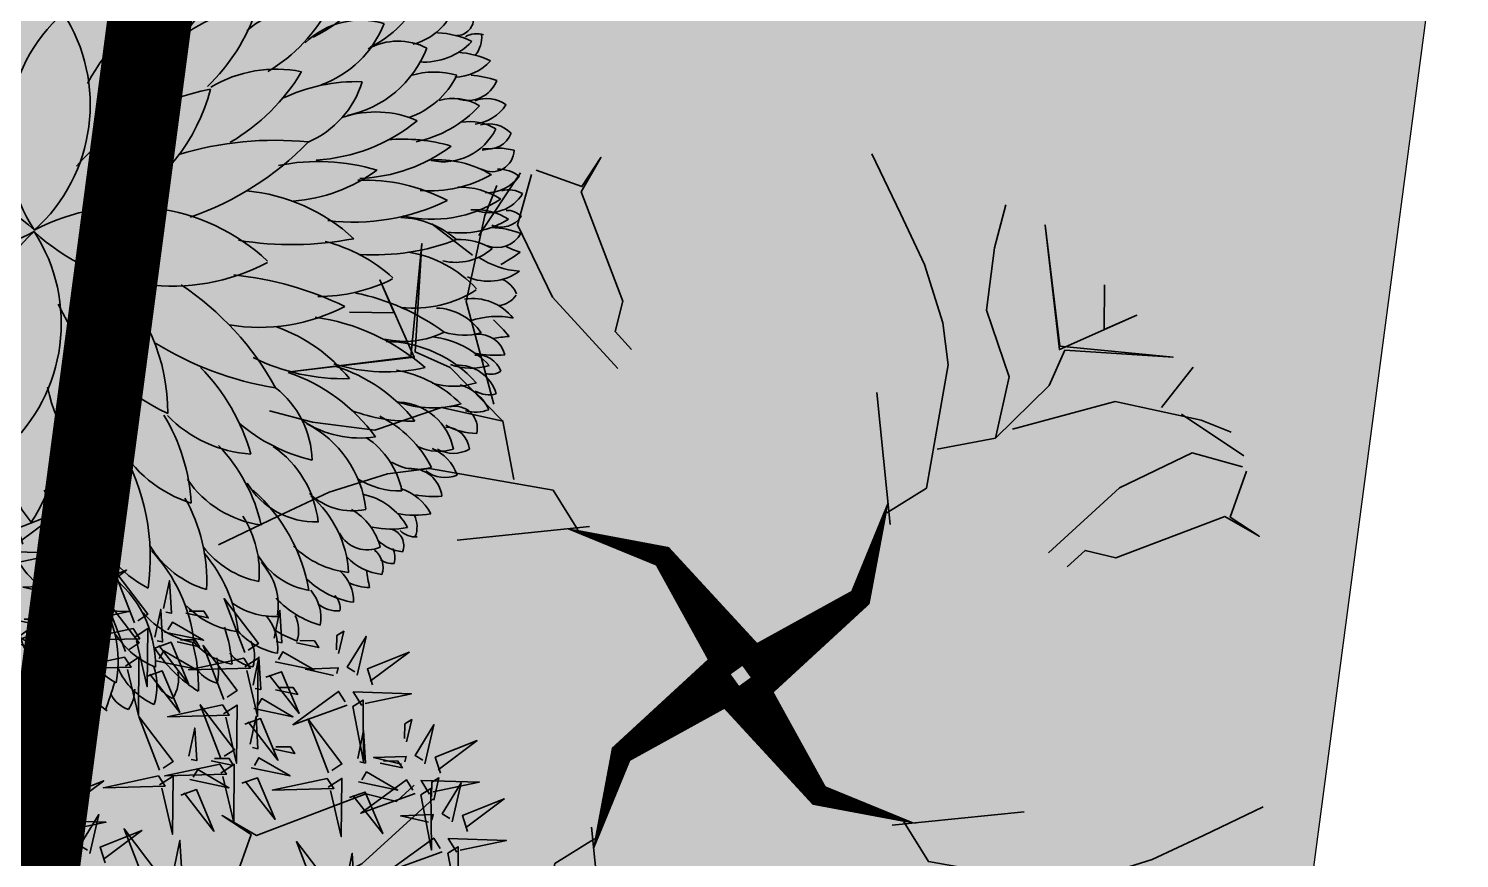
# Model space of a CAD drawing. Header units: millimetres. Extents: x -179928 to 528275, y -469666 to 511935.
# Drawn here: x 112381 to 113060, y 91441 to 91835 of the extents above; entities that cross this region are included whole.
import ezdxf

# ---------------------------------------------------------------- set-up
doc = ezdxf.new("R2010")
doc.units = ezdxf.units.MM
doc.linetypes.add('DASHED', pattern=[0.75, 0.5, -0.25])
doc.layers.add('ad-Elevation 10', color=8, linetype='Continuous')
doc.layers.add('ad-Secondary Roof', color=6, linetype='Continuous')
doc.layers.add('ad-Landscape', color=94, linetype='Continuous', lineweight=35)
doc.layers.add('ad-Landscape 2', color=7, linetype='Continuous', lineweight=35, true_color=0x264c00)

# ---------------------------------------------------------------- blocks, each defined once
blk = doc.blocks.new('1625E_Roof Plan')
at = {"layer": 'ad-Secondary Roof', "linetype": 'DASHED', "ltscale": 2, "const_width": 40}
for points in [[(13950, 5195), (13188.77, 1425), (13950, -2345)], [(12570, 5195), (10022.5, 1425), (12570, -2345), (13950, -2345), (13950, 5195)]]:
    blk.add_lwpolyline(points, close=True, dxfattribs=at)
blk = doc.blocks.new('A$C06C421F0')
at = {"layer": 'ad-Landscape'}
for points in [[(359.91, 366.46, 35.98, 14.39, 0), (421.22, 431.54, 14.39, 0.72, 0), (487.37, 441.94, 0, 0, 0), (448, 441.94, 0, 0, 0), (472.53, 524.19, 0, 0, 0), (467.69, 541.37, 0, 0, 0), (379.6, 599.67, 0, 0, 0), (404.12, 579.33, 0, 0, 0), (359.91, 575.71, 0, 0, 0), (404.12, 579.33, 0, 0, 0), (467.69, 541.37, 0, 0, 0), (433.48, 648.03, 0, 0, 0), (482.53, 692.32, 0, 0, 0), (430.9, 648.03, 0, 0, 0), (418.64, 692.32, 0, 0, 0), (426.06, 713.11, 0, 0, 0), (413.8, 692.32, 0, 0, 0), (372.17, 716.27, 0, 0, 0), (413.8, 692.32, 0, 0, 0), (323.13, 719.89, 0, 0, 0)], [(353.42, 359.91, 35.98, 14.39, 0), (288.34, 421.22, 14.39, 0.72, 0), (277.95, 487.37, 0, 0, 0), (277.95, 448, 0, 0, 0), (195.69, 472.53, 0, 0, 0), (178.52, 467.69, 0, 0, 0), (120.22, 379.6, 0, 0, 0), (140.56, 404.12, 0, 0, 0), (144.17, 359.91, 0, 0, 0), (140.56, 404.12, 0, 0, 0), (178.52, 467.69, 0, 0, 0), (71.86, 433.48, 0, 0, 0), (27.57, 482.53, 0, 0, 0), (71.86, 430.9, 0, 0, 0), (27.57, 418.64, 0, 0, 0), (6.78, 426.06, 0, 0, 0), (27.57, 413.8, 0, 0, 0), (3.62, 372.17, 0, 0, 0), (27.57, 413.8, 0, 0, 0), (0, 323.13, 0, 0, 0)], [(366.46, 359.97, 35.98, 14.39, 0), (431.54, 298.66, 14.39, 0.72, 0), (441.94, 232.52, 0, 0, 0), (441.94, 271.88, 0, 0, 0), (524.19, 247.36, 0, 0, 0), (541.37, 252.2, 0, 0, 0), (599.67, 340.29, 0, 0, 0), (579.33, 315.77, 0, 0, 0), (575.71, 359.97, 0, 0, 0), (579.33, 315.77, 0, 0, 0), (541.37, 252.2, 0, 0, 0), (648.03, 286.4, 0, 0, 0), (692.32, 237.36, 0, 0, 0), (648.03, 288.98, 0, 0, 0), (692.32, 301.25, 0, 0, 0), (713.11, 293.82, 0, 0, 0), (692.32, 306.09, 0, 0, 0), (716.27, 347.71, 0, 0, 0), (692.32, 306.09, 0, 0, 0), (719.89, 396.76, 0, 0, 0)], [(359.97, 353.42, 35.98, 14.39, 0), (298.66, 288.34, 14.39, 0.72, 0), (232.52, 277.95, 0, 0, 0), (271.88, 277.95, 0, 0, 0), (247.36, 195.69, 0, 0, 0), (252.2, 178.52, 0, 0, 0), (340.29, 120.22, 0, 0, 0), (315.77, 140.56, 0, 0, 0), (359.97, 144.17, 0, 0, 0), (315.77, 140.56, 0, 0, 0), (252.2, 178.52, 0, 0, 0), (286.4, 71.86, 0, 0, 0), (237.36, 27.57, 0, 0, 0), (288.98, 71.86, 0, 0, 0), (301.25, 27.57, 0, 0, 0), (293.82, 6.78, 0, 0, 0), (306.09, 27.57, 0, 0, 0), (347.71, 3.62, 0, 0, 0), (306.09, 27.57, 0, 0, 0), (396.76, 0, 0, 0, 0)]]:
    blk.add_lwpolyline(points, format="xyseb", dxfattribs=at)
for points in [[(277.95, 479.95), (253.99, 499.63), (250.38, 582.88), (257.61, 609.99), (274.78, 646.77), (295.12, 678.39), (319.07, 715.18)], [(250.38, 526.41), (212.87, 538.67), (209.25, 580.3), (230.04, 622.25), (230.04, 663.87), (226.43, 693.24)], [(460.26, 565.32), (472.53, 575.71), (470.27, 596.5), (507.05, 664.75), (497.05, 689.15), (507.05, 668.36), (538.67, 675.14)], [(212.87, 538.67), (182.13, 578.04), (174.9, 602.56), (103.04, 607.4), (178.52, 604.82), (198.86, 683.23), (178.52, 602.56), (130.61, 631.93), (150.95, 619.67), (154.57, 649.03)], [(467.69, 551.76), (516.73, 592.89), (546.1, 637.63), (541.26, 671.98)], [(570.62, 627.24), (548.68, 671.98)], [(546.1, 517.41), (573.2, 582.49), (568.36, 640.79), (563.2, 661.58)], [(573.2, 613.68), (602.56, 630.85)], [(538.67, 507.02), (578.04, 537.75), (602.56, 544.98), (607.4, 616.84), (604.82, 541.37), (683.23, 521.03), (602.56, 541.37), (631.93, 589.27), (619.67, 568.94), (649.03, 565.32)], [(106.21, 573.2), (89.03, 602.56)], [(92.65, 570.62), (47.91, 548.68)], [(202.47, 546.1), (137.39, 573.2), (79.09, 568.36), (58.3, 563.2)], [(274.78, 472.53), (295.12, 558.36)], [(168.12, 467.69), (127, 516.73), (82.25, 546.1), (47.91, 541.26)], [(154.57, 460.26), (144.17, 472.53), (123.38, 470.27), (55.14, 507.05), (30.73, 497.05), (51.52, 507.05), (44.74, 538.67)], [(526.41, 469.51), (538.67, 507.02), (580.3, 510.63), (622.25, 489.84), (663.87, 489.84), (693.24, 493.46)], [(479.95, 441.94), (499.63, 465.89), (582.88, 469.51), (609.99, 462.28), (646.77, 445.1), (678.39, 424.76), (715.18, 400.81)], [(472.53, 445.1), (558.36, 424.76)], [(239.94, 277.95), (220.25, 253.99), (137, 250.38), (109.9, 257.61), (73.11, 274.78), (41.49, 295.12), (4.71, 319.07)], [(247.36, 274.78), (161.53, 295.12)], [(565.32, 259.62), (575.71, 247.36), (596.5, 249.62), (664.75, 212.83), (689.15, 222.84), (668.36, 212.83), (675.14, 181.21)], [(445.1, 247.36), (424.76, 161.53)], [(551.76, 252.2), (592.89, 203.15), (637.63, 173.79), (671.98, 178.63)], [(441.94, 239.94), (465.89, 220.25), (469.51, 137), (462.28, 109.9), (445.1, 73.12), (424.76, 41.49), (400.81, 4.71)]]:
    blk.add_lwpolyline(points, dxfattribs=at)
blk = doc.blocks.new('bamboo')
at = {"layer": 'ad-Landscape'}
blk.add_line((-124.2, -652.6), (-157.7, -842.3), dxfattribs=at)
for points in [[(-1179.6, -607.1), (-1229, -459.4), (-1205.5, -628.4), (-1179.6, -607.1)], [(-836.6, -443.5), (-760.1, -583.9), (-870.5, -472.6), (-845, -450.8)], [(-911.6, -493.3), (-917.6, -572.1), (-934.7, -483.7), (-918.9, -484.8)], [(-1163.9, -608.6), (-1022, -535), (-1135.5, -643.1), (-1156.8, -617.2)], [(-425.4, -669.4), (-466.6, -690.1), (-529.7, -582.4), (-433.9, -676.7)], [(-119.8, -578.6), (-100, -620.2), (-209, -681), (-112.7, -587.2)], [(-9.8, -589.2), (68.8, -596.8), (-19.9, -612), (-18.4, -596.3)], [(-1204, -612.6), (-1175.5, -647.1), (-1335.8, -663.4), (-1212.6, -619.7)], [(-1084.1, -757), (-1133.4, -609.4), (-1109.9, -778.4), (-1084.1, -757)], [(-827.8, -744.4), (-861.7, -773.6), (-881.2, -613.7), (-835.1, -736)], [(-527.4, -744.4), (-561.3, -773.6), (-580.8, -613.7), (-534.7, -736)], [(-74.2, -598.9), (-84.7, -708.9), (-44.2, -617.6), (-67, -607.5)], [(8.2, -743.4), (-41.2, -595.8), (-17.7, -764.7), (8.2, -743.4)], [(-889.6, -724), (-930.8, -744.6), (-993.8, -636.9), (-898.1, -731.2)], [(-589.2, -724), (-630.4, -744.6), (-693.5, -636.9), (-597.7, -731.2)], [(-357.5, -714.1), (-210.9, -661.7), (-379.3, -688.7), (-357.5, -714.1)], [(-15.8, -652.1), (-21.8, -715), (-4.6, -700.8), (-8.7, -660.7)], [(-1225.7, -674), (-1205.9, -715.6), (-1314.8, -776.5), (-1218.6, -682.6)], [(-1180, -694.3), (-1190.5, -804.4), (-1150.1, -713.1), (-1172.9, -702.9)], [(-1115.6, -684.7), (-1037, -692.3), (-1125.7, -707.5), (-1124.2, -691.8)], [(-1068.3, -758.6), (-926.4, -685), (-1039.9, -793.1), (-1061.2, -767.2)], [(-444.7, -715.5), (-555, -707.2), (-462.9, -745.8), (-453.2, -722.8)], [(-1121.6, -747.6), (-1127.7, -810.5), (-1110.4, -796.3), (-1114.5, -756.2)], [(-821.7, -768.6), (-675.1, -716.3), (-843.5, -743.3), (-821.7, -768.6)], [(-521.3, -768.6), (-374.8, -716.3), (-543.2, -743.3), (-521.3, -768.6)], [(-358.7, -729.9), (-282.3, -870.2), (-392.6, -759), (-367.2, -737.1)], [(-16.2, -749), (12.3, -783.5), (-148, -799.7), (-24.8, -756.1)], [(-1108.4, -762.6), (-1079.9, -797.1), (-1240.2, -813.4), (-1117, -769.7)], [(-908.9, -770), (-1019.2, -761.8), (-927.1, -800.3), (-917.4, -777.3)], [(-822.9, -784.4), (-746.5, -924.8), (-856.8, -813.5), (-831.4, -791.7)], [(-608.6, -770), (-718.8, -761.8), (-626.7, -800.3), (-617.1, -777.3)], [(-513.8, -908.1), (-547.7, -937.2), (-567.2, -777.3), (-521, -899.6)], [(-496.8, -774.9), (-559.8, -770.2), (-545.3, -787.1), (-505.3, -782.2)], [(-522.5, -784.4), (-446.1, -924.8), (-556.4, -813.5), (-531, -791.7)], [(-433.8, -779.7), (-439.8, -858.4), (-456.8, -770), (-441.1, -771.2)], [(-1130.1, -824), (-1110.3, -865.6), (-1219.3, -926.5), (-1123, -832.6)], [(-961, -829.5), (-1024, -824.8), (-1009.5, -841.7), (-969.5, -836.8)], [(-898, -834.2), (-904, -913), (-921, -824.6), (-905.3, -825.7)], [(-865.6, -975.2), (-915, -827.6), (-891.5, -996.5), (-865.6, -975.2)], [(-660.6, -829.5), (-723.6, -824.8), (-709.1, -841.7), (-669.1, -836.8)], [(-575.6, -887.6), (-616.8, -908.3), (-679.8, -800.6), (-584, -894.9)], [(-597.6, -834.2), (-603.6, -913), (-620.7, -824.6), (-604.9, -825.7)], [(-37.9, -810.4), (-18.1, -852), (-127, -912.8), (-30.8, -819)], [(7.8, -830.7), (-2.8, -940.7), (37.7, -849.4), (14.9, -839.3)], [(-1084.5, -844.3), (-1095, -954.4), (-1054.5, -863.1), (-1077.3, -852.9)], [(-1020.1, -834.7), (-941.4, -842.3), (-1030.2, -857.5), (-1028.7, -841.8)], [(-1026.1, -897.6), (-1032.1, -960.5), (-1014.9, -946.3), (-1019, -906.2)], [(-849.9, -976.7), (-708, -903.2), (-821.4, -1011.2), (-842.8, -985.4)], [(-507.7, -932.3), (-361.1, -879.9), (-529.5, -906.9), (-507.7, -932.3)], [(-288.9, -983), (-330, -1003.7), (-393.1, -896), (-297.3, -990.3)], [(-227.1, -1003.5), (-261, -1032.7), (-280.5, -872.8), (-234.3, -995)], [(-616.5, -1023.9), (-657.7, -1044.6), (-720.8, -936.9), (-625, -1031.2)], [(-594.9, -933.7), (-705.2, -925.4), (-613.1, -964), (-603.4, -940.9)], [(-554.7, -1044.4), (-588.6, -1073.6), (-608.1, -913.7), (-562, -1036)], [(-508.9, -948), (-432.5, -1088.4), (-542.8, -977.2), (-517.4, -955.3)], [(-60.1, -1097.9), (-109.5, -950.3), (-85.9, -1119.2), (-60.1, -1097.9)], [(-889.9, -980.8), (-861.5, -1015.3), (-1021.7, -1031.5), (-898.6, -987.9)], [(-647, -993.1), (-710, -988.4), (-695.4, -1005.3), (-655.5, -1000.4)], [(-584, -997.8), (-590, -1076.6), (-607, -988.2), (-591.3, -989.4)], [(-302.5, -1064.9), (-343.7, -1085.5), (-406.8, -977.8), (-311, -1072.1)], [(-240.7, -1085.3), (-274.6, -1114.5), (-294.1, -954.6), (-248, -1076.9)], [(-221, -1027.7), (-74.4, -975.4), (-242.8, -1002.3), (-221, -1027.7)], [(-548.6, -1068.6), (-402.1, -1016.3), (-570.5, -1043.2), (-548.6, -1068.6)], [(-308.2, -1029.1), (-418.5, -1020.8), (-326.4, -1059.4), (-316.7, -1036.4)], [(-44.4, -1099.5), (97.5, -1025.9), (-15.9, -1134), (-37.3, -1108.1)], [(128.7, -1029.1), (18.4, -1020.8), (110.5, -1059.4), (120.2, -1036.4)], [(-911.7, -1042.2), (-891.9, -1083.8), (-1000.8, -1144.6), (-904.6, -1050.8)], [(-866, -1062.5), (-876.5, -1172.5), (-836.1, -1081.2), (-858.9, -1071.1)], [(-801.6, -1052.8), (-723, -1060.4), (-811.7, -1075.7), (-810.2, -1059.9)], [(-635.9, -1070), (-746.1, -1061.7), (-654, -1100.3), (-644.4, -1077.3)], [(-234.6, -1109.5), (-88.1, -1057.2), (-256.5, -1084.1), (-234.6, -1109.5)], [(-222.2, -1043.5), (-145.8, -1183.9), (-256.1, -1072.6), (-230.7, -1050.8)], [(-549.8, -1084.4), (-473.4, -1224.8), (-583.8, -1113.5), (-558.3, -1091.7)], [(-321.9, -1110.9), (-432.1, -1102.7), (-340, -1141.2), (-330.3, -1118.2)], [(-360.3, -1088.6), (-423.3, -1083.8), (-408.7, -1100.8), (-368.8, -1095.8)], [(-297.3, -1093.3), (-303.3, -1172), (-320.3, -1083.6), (-304.5, -1084.8)], [(-84.4, -1103.5), (-56, -1138), (-216.2, -1154.2), (-93.1, -1110.6)], [(76.6, -1088.6), (13.6, -1083.8), (28.1, -1100.8), (68.1, -1095.8)], [(-807.6, -1115.7), (-813.6, -1178.6), (-796.4, -1164.4), (-800.5, -1124.4)], [(-687.9, -1129.5), (-751, -1124.7), (-736.4, -1141.7), (-696.4, -1136.8)], [(-624.9, -1134.2), (-630.9, -1213), (-648, -1124.6), (-632.2, -1125.7)], [(-235.8, -1125.3), (-159.4, -1265.7), (-269.7, -1154.4), (-244.3, -1132.6)], [(-373.9, -1170.4), (-436.9, -1165.7), (-422.4, -1182.6), (-382.4, -1177.7)], [(-310.9, -1175.1), (-316.9, -1253.9), (-334, -1165.5), (-318.2, -1166.6)], [(-106.2, -1164.9), (-86.3, -1206.5), (-195.3, -1267.4), (-99.1, -1173.5)], [(-60.5, -1185.2), (-71, -1295.3), (-30.6, -1204), (-53.4, -1193.8)], [(3.9, -1175.6), (82.5, -1183.2), (-6.2, -1198.4), (-4.7, -1182.7)], [(120.3, -1239.9), (148.8, -1274.4), (-11.4, -1290.6), (111.7, -1247)], [(-2.1, -1238.5), (-8.1, -1301.4), (9.1, -1287.1), (5, -1247.1)], [(98.6, -1301.3), (118.4, -1342.9), (9.5, -1403.7), (105.7, -1309.9)]]:
    blk.add_lwpolyline(points, dxfattribs=at)
at = {"layer": 'ad-Landscape 2'}
for points in [[(-73.8, -511.6), (-123.1, -364), (-99.6, -532.9), (-73.8, -511.6)], [(-358.7, -416.2), (-282.3, -556.6), (-392.6, -445.4), (-367.2, -423.5)], [(-433.8, -466), (-439.8, -544.8), (-456.8, -456.4), (-441.1, -457.6)], [(-242.7, -455.8), (-222.9, -497.4), (-331.8, -558.3), (-235.6, -464.5)], [(-132.6, -466.5), (-54, -474.1), (-142.8, -489.3), (-141.3, -473.6)], [(-58, -513.1), (83.9, -439.6), (-29.6, -547.6), (-50.9, -521.7)], [(-197, -476.1), (-207.5, -586.2), (-167.1, -494.9), (-189.9, -484.8)], [(-98.1, -517.2), (-69.7, -551.7), (-229.9, -567.9), (-106.7, -524.3)], [(-138.6, -529.4), (-144.7, -592.3), (-127.4, -578.1), (-131.5, -538)], [(-363.6, -689.9), (-397.5, -719), (-417, -559.2), (-370.9, -681.4)]]:
    blk.add_lwpolyline(points, dxfattribs=at)
blk = doc.blocks.new('A$C7DA81DBD')
at = {"layer": 'ad-Landscape'}
for centre, radius, start, end in [((-0.641, 3.924), 0.342, 140.1793, 198.6746), ((-1.18, 3.454), 0.743, 47.0323, 68.1406), ((-0.143, 3.955), 0.535, 155.1905, 195.2068), ((-0.906, 3.641), 0.606, 24.0272, 62.7305), ((-0.266, 4.046), 0.225, 130.8443, 173.759), ((-1.053, 3.888), 0.343, 154.8223, 186.1053), ((-1.415, 3.77), 0.269, 35.0422, 78.9599), ((5.866, 2.673), 7.168, 168.7597, 170.8333), ((-1.327, 3.744), 0.358, 14.3796, 65.6782), ((-1.452, 3.751), 0.311, 153.8191, 198.7871), ((-1.821, 3.599), 0.302, 36.3212, 72.6008), ((-1.034, 3.87), 0.552, 170.4856, 205.4529), ((-1.759, 3.363), 0.625, 31.2577, 73.0883), ((-2.444, 2.7), 1.205, 39.6176, 65.5256), ((-0.466, 3.951), 1.488, 185.9725, 202.7074), ((-0.211, 3.764), 1.016, 176.9811, 215.1502), ((-1.383, 3.356), 0.488, 27.4375, 71.1826), ((0.785, 3.797), 1.765, 178.7548, 198.6115), ((-1.37, 3.11), 0.824, 23.2196, 61.7797), ((0.81, 3.717), 1.458, 175.3381, 205.5558), ((-0.873, 3.314), 0.57, 6.6723, 66.2687), ((-1.692, 3.651), 0.41, 172.3277, 203.6108), ((-2.158, 3.355), 0.356, 46.8629, 80.3692), ((-1.724, 2.922), 0.735, 40.3866, 76.092), ((-0.579, 3.745), 0.974, 186.4669, 241.6556), ((-2.106, 3.468), 0.289, 169.0778, 214.6406), ((-2.403, 3.194), 0.329, 46.2451, 87.6854), ((-2.239, 2.943), 0.581, 48.3364, 86.6749), ((-0.915, 3.796), 1.32, 191.9389, 206.2186), ((-2.622, 2.757), 0.621, 49.7759, 86.9333), ((-2.128, 3.396), 0.461, 182.3648, 225.5832), ((-0.488, 3.723), 1.408, 194.0868, 230.7518), ((-1.896, 2.617), 0.764, 47.3855, 86.8116), ((-2.458, 3.195), 0.289, 169.0778, 214.6406), ((-3.046, 2.005), 1.281, 66.1435, 76.2848), ((0.295, 3.161), 1.349, 172.2305, 210.013), ((-1.405, 2.554), 0.868, 18.6878, 65.2839), ((-1.014, 3.524), 1.242, 193.527, 228.3981), ((-2.208, 2.504), 0.73, 50.8151, 91.0506), ((2.889, 3.142), 3.502, 179.9824, 192.0052), ((-0.914, 2.323), 0.874, 31.4049, 69.8192), ((-3.055, 2.232), 0.863, 51.0238, 81.3872), ((-2.554, 3.07), 0.372, 177.6019, 227.961), ((-2.436, 2.424), 0.643, 63.0761, 102.3855), ((-1.999, 3.032), 0.544, 178.2486, 230.6804), ((-3.025, 2.67), 0.274, 57.9754, 101.2662), ((-2.929, 2.933), 0.15, 177.4703, 233.8096), ((-0.442, 3.021), 1.463, 184.5397, 217.072), ((-2.026, 2.069), 0.846, 38.4928, 81.4291), ((0.542, 2.951), 1.936, 179.7315, 217.4115), ((-1.697, 2.079), 0.932, 21.0147, 71.0085), ((-2.833, 2.887), 0.356, 186.207, 235.7181), ((-3.205, 2.09), 0.759, 53.8433, 88.585), ((-2.813, 2.152), 0.645, 39.1564, 87.7817), ((-1.329, 3.259), 1.53, 197.5905, 235.7456), ((-2.402, 1.959), 0.821, 45.1229, 85.9267), ((-1.447, 2.814), 0.898, 182.3009, 220.5076), ((-3.255, 2.307), 0.399, 70.941, 97.7273), ((-4.711, 2.181), 1.496, 14.5537, 20.4136), ((-3.218, 2.537), 0.186, 168.2362, 240.9945), ((-3.387, 2.087), 0.488, 50.8294, 91.5989), ((-2.167, 2.776), 0.96, 190.8581, 236.5506), ((-3.088, 1.801), 0.795, 52.4719, 91.5519), ((1.11, 2.329), 1.983, 172.8697, 187.1303), ((-1.144, 1.7), 0.928, 34.9166, 71.0505), ((0.973, 1.875), 1.434, 153.1598, 192.1138), ((-0.947, 1.818), 0.953, 6.2214, 47.7369), ((-3.325, 2.438), 0.17, 170.7137, 216.2765), ((-3.454, 2.302), 0.168, 59.8902, 103.1809), ((-3.21, 2.109), 0.273, 35.3989, 122.1552), ((-3.41, 2.32), 0.148, 166.0967, 261.703), ((-3.547, 1.977), 0.379, 53.8191, 90.9542), ((-2.867, 2.536), 0.525, 201.8257, 248.0281), ((-2.301, 1.358), 0.927, 41.7393, 89.8284), ((-0.957, 2.767), 1.425, 199.7331, 231.7721), ((-3.623, 2.031), 0.183, 51.1425, 102.0713), ((-3.413, 2.155), 0.239, 166.7548, 212.3176), ((-3.324, 1.386), 0.793, 85.5663, 108.0123), ((-3.104, 2.475), 0.573, 215.7635, 266.3734), ((-2.675, 1.508), 0.695, 38.2825, 99.3433), ((-1.894, 2.412), 0.921, 193.6684, 242.8823), ((-1.856, 1.09), 1.102, 36.0391, 80.2682), ((-0.013, 2.499), 1.688, 191.0285, 218.5633), ((-1.892, 0.74), 1.708, 20.4746, 58.3718), ((2.262, 2.222), 3.258, 180.4864, 200.1425), ((-3.508, 1.218), 0.814, 86.7638, 107.5222), ((-3.002, 1.519), 0.544, 53.779, 109.798), ((-2.259, 2.257), 0.955, 193.7428, 250.7401), ((-3.394, 2.243), 0.437, 214.7848, 261.073), ((1.124, 0.963), 1.476, 139.5678, 220.4322), ((-3.646, 0.97), 0.879, 87.0026, 102.0734), ((-3.566, 1.894), 0.271, 193.6546, 282.449), ((-3.37, 1.133), 0.705, 65.6035, 98.753), ((-2.789, 2.062), 0.727, 198.6708, 243.797), ((-3.799, 1.387), 0.279, 60.3623, 119.6377), ((-3.602, 1.788), 0.37, 205.3637, 256.0362), ((-3.531, 1.186), 0.443, 66.5632, 113.4368), ((-2.813, 0.17), 1.503, 56.8668, 84.3747), ((-1.841, 1.801), 0.836, 189.3048, 239.3197), ((-2.053, 0.575), 1.111, 51.6498, 93.9516), ((-0.504, 2.388), 1.772, 203.4099, 232.0446), ((-2.872, 2.169), 1.015, 214.6416, 251.0624), ((-3.843, 1.163), 0.285, 68.3546, 126.7162), ((-3.806, 1.439), 0.213, 192.8534, 276.0686), ((-3.699, 1.02), 0.428, 72.4107, 114.4025), ((-3.393, 1.57), 0.508, 198.3657, 274.3629), ((-2.935, 0.536), 0.892, 63.9188, 106.3599), ((-2.07, 2.438), 1.53, 223.1553, 259.12), ((0.278, 1.632), 1.654, 187.071, 234.8541), ((-2.005, -0.521), 2.052, 33.3645, 71.7788), ((-3.99, 0.707), 0.544, 67.6458, 97.2834), ((-3.867, 1.227), 0.193, 174.1867, 290.596), ((-3.278, -0.198), 1.427, 76.9569, 99.2549), ((-2.521, 2.218), 1.411, 225.5947, 260.3414), ((-3.983, 0.753), 0.314, 81.5933, 119.1651), ((-3.806, 1.227), 0.386, 211.1509, 261.8872), ((-3.529, 0.17), 0.914, 78.0173, 113.3144), ((-3.242, 1.855), 1.065, 232.5105, 267.2521), ((-0.182, 2.617), 2.589, 216.3709, 243.6204), ((-2.355, -1.807), 2.891, 65.6741, 88.2579), ((-4.09, 0.665), 0.235, 66.9546, 113.0454), ((-3.864, 1.022), 0.348, 203.9184, 280.7874), ((-2.612, -0.83), 1.771, 71.0687, 99.21), ((-1.914, 1.938), 1.415, 226.1223, 258.1088), ((-3.715, 0.193), 0.678, 81.5557, 114.7052), ((-3.288, 1.64), 1.093, 229.5217, 276.1719), ((-3.006, -0.698), 1.529, 80.073, 110.392), ((-4.09, 0.554), 0.166, 79.3544, 130.2832), ((-4.007, 0.779), 0.214, 207.1935, 284.6897), ((-3.868, 0.167), 0.526, 77.3912, 114.963), ((-3.58, 1.265), 0.803, 230.6141, 270.7898), ((-2.506, 2.298), 1.873, 236.553, 269.3505), ((-4.021, -0.331), 0.887, 85.5415, 102.4704), ((-3.99, 0.621), 0.238, 201.2281, 283.0029), ((-3.234, -0.221), 0.76, 84.1206, 124.2254), ((-1.853, -0.999), 1.59, 87.8069, 125.3426), ((-3.761, -0.151), 0.567, 79.894, 113.0436)]:
    blk.add_arc(centre, radius, start, end, dxfattribs=at)
at = {"layer": 'ad-Landscape 2'}
for centre, radius, start, end in [((-1.124, 0.963), 1.476, 319.5678, 40.4322), ((-4.487, 1.629), 1.285, 281.6372, 288.0005), ((-2.722, 2.114), 1.948, 241.1822, 266.2604), ((-4.197, 0.939), 0.734, 266.4289, 296.017), ((-3.052, 1.626), 1.72, 226.87, 233.5161), ((-3.616, 0.691), 0.486, 221.139, 275.5703), ((-1.863, 3.033), 2.882, 251.6105, 271.7173), ((-1.026, -1.431), 1.766, 54.4662, 125.5338), ((1.026, -1.431), 1.766, 54.4662, 125.5338), ((-3.927, 0.536), 0.456, 226.0882, 286.2369), ((-3.241, -0.766), 1.009, 91.2562, 130.1055), ((-2.353, -1.17), 1.423, 97.042, 124.3197), ((-4.046, -0.101), 0.224, 105.3109, 151.5664), ((-4.046, 0.101), 0.224, 208.4336, 254.6891), ((-3.927, -0.536), 0.456, 73.7631, 133.9118), ((-3.241, 0.766), 1.009, 229.8945, 268.7438), ((-2.353, 1.17), 1.423, 235.6803, 262.958), ((-1.026, 1.431), 1.766, 234.4662, 305.5338), ((1.124, -0.963), 1.476, 139.5678, 220.4322), ((-1.124, -0.963), 1.476, 319.5678, 40.4322), ((1.026, 1.431), 1.766, 234.4662, 305.5338), ((-4.197, -0.939), 0.734, 63.983, 93.5711), ((-3.052, -1.626), 1.72, 126.4839, 133.13), ((-3.616, -0.691), 0.486, 84.4297, 138.861), ((-2.722, -2.114), 1.948, 93.7396, 118.8178), ((-1.863, -3.033), 2.882, 88.2827, 108.3895), ((-4.487, -1.629), 1.285, 71.9995, 78.3628), ((-3.761, 0.151), 0.567, 246.9564, 280.106), ((-1.853, 0.999), 1.59, 234.6574, 272.1931), ((-0.182, -2.617), 2.589, 116.3796, 143.6291), ((0.278, -1.632), 1.654, 125.1459, 172.929), ((-3.99, -0.621), 0.238, 76.9971, 158.7719), ((-3.58, -1.265), 0.803, 89.2102, 129.3859), ((-3.234, 0.221), 0.76, 235.7746, 275.8794), ((-2.506, -2.298), 1.873, 90.6495, 123.447), ((-4.021, 0.331), 0.887, 257.5296, 274.4585), ((-4.007, -0.779), 0.214, 75.3103, 152.8065), ((-3.288, -1.64), 1.093, 83.8281, 130.4783), ((-1.914, -1.938), 1.415, 101.8912, 133.8777), ((-2.005, 0.521), 2.052, 288.2212, 326.6355), ((-4.09, -0.554), 0.166, 229.7168, 280.6456), ((-3.864, -1.022), 0.348, 79.2126, 156.0816), ((-3.868, -0.167), 0.526, 245.037, 282.6088), ((-3.006, 0.698), 1.529, 249.608, 279.927), ((-3.806, -1.227), 0.386, 98.1128, 148.8491), ((-3.715, -0.193), 0.678, 245.2948, 278.4443), ((-3.242, -1.855), 1.065, 92.7479, 127.4895), ((-2.521, -2.218), 1.411, 99.6586, 134.4053), ((-2.612, 0.83), 1.771, 260.79, 288.9313), ((-2.355, 1.807), 2.891, 271.7421, 294.3259), ((-4.09, -0.665), 0.235, 246.9546, 293.0454), ((-2.07, -2.438), 1.53, 100.88, 136.8447), ((-0.504, -2.388), 1.772, 127.9554, 156.5901), ((-3.983, -0.753), 0.314, 240.8349, 278.4067), ((-3.867, -1.227), 0.193, 69.404, 185.8133), ((-3.529, -0.17), 0.914, 246.6856, 281.9827), ((-3.393, -1.57), 0.508, 85.6371, 161.6343), ((-1.841, -1.801), 0.836, 120.6803, 170.6952), ((2.262, -2.222), 3.258, 159.8575, 179.5136), ((-3.99, -0.707), 0.544, 262.7166, 292.3542), ((-3.806, -1.439), 0.213, 83.9314, 167.1466), ((-2.872, -2.169), 1.015, 108.9376, 145.3584), ((-3.278, 0.198), 1.427, 260.7451, 283.0431), ((-2.935, -0.536), 0.892, 253.6401, 296.0812), ((-2.259, -2.257), 0.955, 109.2599, 166.2572), ((-1.892, -0.74), 1.708, 301.6282, 339.5254), ((-3.843, -1.163), 0.285, 233.2838, 291.6454), ((-3.602, -1.788), 0.37, 103.9638, 154.6363), ((-3.699, -1.02), 0.428, 245.5975, 287.5893), ((-2.789, -2.062), 0.727, 116.203, 161.3292), ((-2.813, -0.17), 1.503, 275.6253, 303.1332), ((-2.053, -0.575), 1.111, 266.0484, 308.3502), ((-0.013, -2.499), 1.688, 141.4367, 168.9715), ((-3.566, -1.894), 0.271, 77.551, 166.3454), ((-3.531, -1.186), 0.443, 246.5632, 293.4368), ((-1.894, -2.412), 0.921, 117.1177, 166.3316), ((0.973, -1.875), 1.434, 167.8862, 206.8402), ((-0.973, -1.875), 1.434, 333.1598, 12.1138), ((-3.799, -1.387), 0.279, 240.3623, 299.6377), ((-0.957, -2.767), 1.425, 128.2279, 160.2669), ((-1.856, -1.09), 1.102, 279.7318, 323.9609), ((-3.646, -0.97), 0.879, 257.9266, 272.9974), ((-3.394, -2.243), 0.437, 98.927, 145.2152), ((-3.37, -1.133), 0.705, 261.247, 294.3965), ((0.542, -2.951), 1.936, 142.5885, 180.2685), ((-3.508, -1.218), 0.814, 252.4778, 273.2362), ((-3.104, -2.475), 0.573, 93.6266, 144.2365), ((-3.002, -1.519), 0.544, 250.202, 306.221), ((-2.167, -2.776), 0.96, 123.4494, 169.1419), ((-2.675, -1.508), 0.695, 260.6567, 321.7175), ((-1.329, -3.259), 1.53, 124.2544, 162.4095), ((-2.301, -1.358), 0.927, 270.1716, 318.2607), ((-3.413, -2.155), 0.239, 147.6824, 193.2452), ((-2.867, -2.536), 0.525, 111.9719, 158.1743), ((-3.623, -2.031), 0.183, 257.9287, 308.8575), ((-3.324, -1.386), 0.793, 251.9877, 274.4337), ((-3.41, -2.32), 0.148, 98.297, 193.9033)]:
    blk.add_arc(centre, radius, start, end, dxfattribs=at)
blk = doc.blocks.new('1625_East Villa')
at = {"transparency": 33554559}
h = blk.add_hatch(dxfattribs=at)
h.set_pattern_fill('GRASS', color=74, angle=180)
h.set_pattern_definition([(270, (14550, 3220), (17.960512, -17.960512), [4.7625, -31.158524]), (225, (14550, 3220), (17.96051, -17.96051), [4.7625, -20.6375]), (315, (14550, 3220), (17.96051, 17.96051), [4.7625, -20.6375])])
h.paths.add_polyline_path([(14550, -2960), (9750, -2960), (9750, -2050), (13640, -2050), (13640, 3145), (14550, 3145)])
h = blk.add_hatch(color=256, dxfattribs=at)
h.dxf.hatch_style = 1
h.set_gradient(color1=(153, 204, 0), color2=(63, 127, 0), tint=1, name='INVSPHERICAL')
h.paths.add_polyline_path([(14550, -2960), (9750, -2960), (9750, -2050), (13640, -2050), (13640, 3145), (14550, 3145)])
at = {"layer": 'ad-Elevation 10'}
blk.add_lwpolyline([(14550, -2960), (9750, -2960), (9750, -2050), (13640, -2050), (13640, 3145), (14550, 3145)], close=True, dxfattribs=at)
at = {"xscale": 54.36482949885722, "yscale": 54.36482949885722, "zscale": 54.36482949885722, "rotation": 180}
blk.add_blockref('A$C7DA81DBD', (13908.85, 2836.26), dxfattribs=at)
at = {"layer": 'ad-Landscape', "xscale": -0.7144563243118911, "yscale": 0.7144563243118911, "zscale": 0.7144563243118911}
blk.add_blockref('A$C06C421F0', (14525.94, 2413.67), dxfattribs=at)
at = {"layer": 'ad-Landscape', "linetype": 'Continuous', "xscale": 0.171360081536486, "yscale": 0.171360081536486, "zscale": 0.171360081536486, "rotation": 180}
blk.add_blockref('bamboo', (13939.89, 2465.22), dxfattribs=at)
blk.add_blockref('1625E_Roof Plan', (0, 0))
blk = doc.blocks.new("All Plot's Villa Plans")
at = {"ltscale": 5, "rotation": 352.4703876422526}
blk.add_blockref('1625_East Villa', (98223.07, 90749.46), dxfattribs=at)

msp = doc.modelspace()

# ---------------------------------------------------------------- block references
at = {"ltscale": 5}
msp.add_blockref("All Plot's Villa Plans", (0, 0), dxfattribs=at)

doc.saveas('drawing.dxf')
